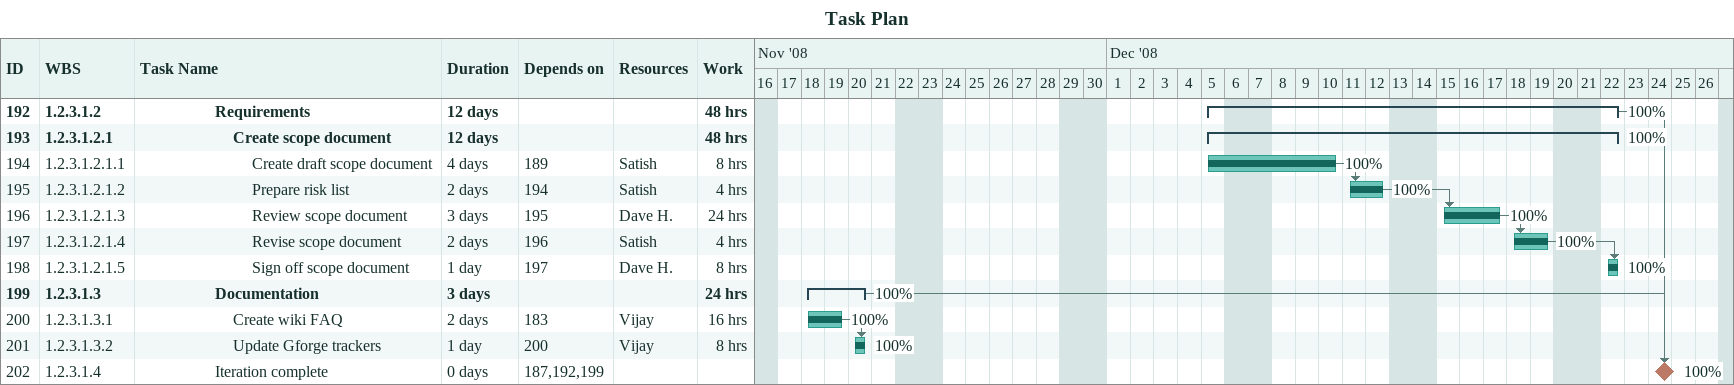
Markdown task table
Task Plan

| ID | WBS | Task | Duration | Start | Finish | Predecessors | Resources | % complete | Work (h) |
|---|---|---|---|---|---|---|---|---|---|
| 192 | 1.2.3.1.2 | **Requirements** | 12d | 2008-12-05 | 2008-12-22 |  |  | 100 | 48 |
| 193 | 1.2.3.1.2.1 | **Create scope document** | 12d | 2008-12-05 | 2008-12-22 |  |  | 100 | 48 |
| 194 | 1.2.3.1.2.1.1 | Create draft scope document | 4d | 2008-12-05 | 2008-12-10 | 189 | Satish | 100 | 8 |
| 195 | 1.2.3.1.2.1.2 | Prepare risk list | 2d | 2008-12-11 | 2008-12-12 | 194 | Satish | 100 | 4 |
| 196 | 1.2.3.1.2.1.3 | Review scope document | 3d | 2008-12-15 | 2008-12-17 | 195 | Dave H. | 100 | 24 |
| 197 | 1.2.3.1.2.1.4 | Revise scope document | 2d | 2008-12-18 | 2008-12-19 | 196 | Satish | 100 | 4 |
| 198 | 1.2.3.1.2.1.5 | Sign off scope document | 1d | 2008-12-22 | 2008-12-22 | 197 | Dave H. | 100 | 8 |
| 199 | 1.2.3.1.3 | **Documentation** | 3d | 2008-11-18 | 2008-11-20 |  |  | 100 | 24 |
| 200 | 1.2.3.1.3.1 | Create wiki FAQ | 2d | 2008-11-18 | 2008-11-19 | 183 | Vijay | 100 | 16 |
| 201 | 1.2.3.1.3.2 | Update Gforge trackers | 1d | 2008-11-20 | 2008-11-20 | 200 | Vijay | 100 | 8 |
| 202 | 1.2.3.1.4 | Iteration complete | 0d | 2008-12-24 | 2008-12-24 | 187, 192, 199 |  | 100 |  |
